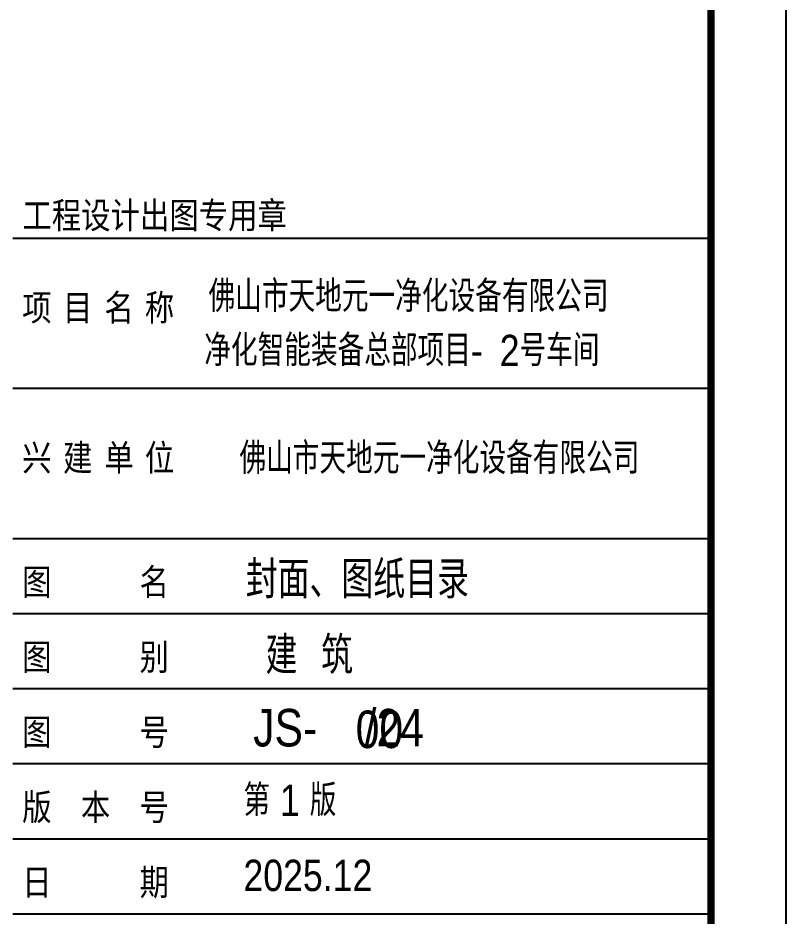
# Model space of a CAD drawing. Extents: x -1041549 to 749950, y -354245 to 17554.
# Drawn here: x -232457 to -222224, y -130050 to -118087 of the extents above; entities that cross this region are included whole.
import ezdxf

# ---------------------------------------------------------------- set-up
doc = ezdxf.new("R2010")
doc.units = 0
doc.header["$LTSCALE"] = 1000
doc.header["$MEASUREMENT"] = 0
for name, color, linetype in [('13', 13, 'Continuous'), ('14', 1, 'Continuous'), ('PUB_TITLE', 4, 'Continuous')]:
    doc.layers.add(name, color=color, linetype=linetype)
doc.styles.add('_HZTXT', font='gs_txt.shx', dxfattribs={"width": 0.8, "bigfont": 'HZTXT.shx'})
doc.styles.add('宋体', font='')
doc.styles.get('宋体').set_extended_font_data('宋体')

# ---------------------------------------------------------------- blocks, each defined once
blk = doc.blocks.new('A$Cd685cae3')
at = {"layer": '14'}
for p, q in [((14750, 20939), (24050, 20939)), ((14750, 18939), (24050, 18939)), ((14750, 16939), (24050, 16939)), ((14750, 15939), (24050, 15939)), ((14750, 14939), (24050, 14939)), ((14750, 13939), (24050, 13939)), ((14750, 12939), (24050, 12939)), ((14750, 11939), (24050, 11939))]:
    blk.add_line(p, q, dxfattribs=at)
at = {"layer": '13', "color": 7, "style": '_HZTXT', "width": 0.85}
for s, height, p in [('佛山市天地元一净化设备有限公司', 417.91, (17356, 19955)), ('净化智能装备总部项目-', 417.91, (17299, 19235)), ('2号车间', 417.9, (21235, 19234)), ('佛山市天地元一净化设备有限公司', 417.91, (17768, 17798)), ('建  筑', 500, (18115, 15131)), ('JS-    /24', 500, (17951, 14168)), ('第 1 版', 417.9, (17821, 13242)), ('2025.12', 417.9, (17821, 12242))]:
    blk.add_text(s, height=height, dxfattribs=at).set_placement(p)
at = {"layer": '14', "style": '宋体', "width": 0.82}
for s, p in [('工程设计出图专用章', (14877, 21068)), ('项', (14874, 19839)), ('名', (15969, 19839)), ('称', (16508, 19839)), ('目', (15417, 19839)), ('兴', (14874, 17839)), ('建', (15417, 17839)), ('单', (15969, 17839)), ('位', (16508, 17839)), ('图      名', (14874, 16185)), ('图      别', (14874, 15185)), ('图      号', (14874, 14185)), ('版  本  号', (14874, 13185)), ('日      期', (14874, 12185))]:
    blk.add_text(s, height=350, dxfattribs=at).set_placement(p)

msp = doc.modelspace()

# ---------------------------------------------------------------- linework, layer by layer
at = {"layer": 'PUB_TITLE'}
msp.add_lwpolyline([(-281624.3, -142340.5), (-222224.3, -142340.5), (-222224.3, -100340.5), (-281624.3, -100340.5)], close=True, dxfattribs=at)
at = {"layer": 'PUB_TITLE', "const_width": 100}
msp.add_lwpolyline([(-279124.3, -141340.5), (-223224.3, -141340.5), (-223224.3, -101340.5), (-279124.3, -101340.5)], close=True, dxfattribs=at)

# ---------------------------------------------------------------- block references
at = {"color": 2}
msp.add_blockref('A$Cd685cae3', (-247273.9, -141959.4), dxfattribs=at)

# ---------------------------------------------------------------- texts
at = {"layer": '13', "color": 7, "style": '_HZTXT', "width": 0.85}
for s, p in [('封面、图纸目录', (-229422.2, -125818.5)), ('00', (-227957.7, -127812.7))]:
    msp.add_text(s, height=500, dxfattribs=at).set_placement(p)

doc.saveas('drawing.dxf')
